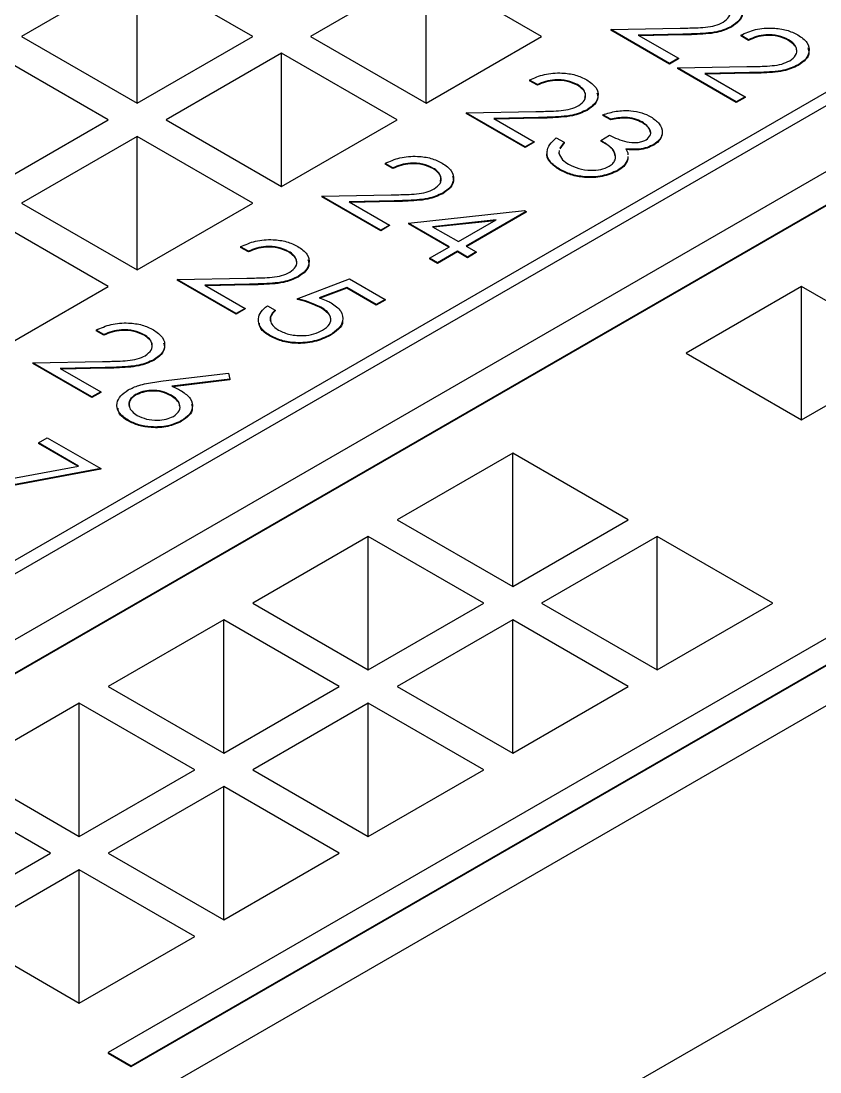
# Model space of a CAD drawing. Header units: millimetres. Extents: x 36 to 151, y 48 to 186.
# Drawn here: x 77.337 to 79.292, y 153.179 to 155.753 of the extents above; entities that cross this region are included whole.
import ezdxf

# ---------------------------------------------------------------- set-up
doc = ezdxf.new("R2010")
doc.units = ezdxf.units.MM

msp = doc.modelspace()

# ---------------------------------------------------------------- linework, layer by layer
at = {"color": 7, "linetype": 'Continuous', "lineweight": 25}
for p, q in [((87.4636, 160.2871), (75.8246, 153.568)), ((75.8529, 153.5517), (87.4919, 160.2707)), ((86.8838, 159.758), (76.56, 153.7982)), ((76.6307, 153.7574), (86.9545, 159.7172)), ((76.6307, 153.7558), (86.9545, 159.7156)), ((77.1257, 152.8169), (88.7647, 159.536)), ((87.8737, 159.1865), (77.5499, 153.2268)), ((77.6065, 153.1941), (87.9303, 159.1539)), ((77.6065, 153.1925), (87.9303, 159.1523)), ((77.6207, 155.8785), (77.3378, 155.7152)), ((77.9035, 155.7152), (77.6207, 155.8785)), ((77.6207, 155.5519), (77.6207, 155.8785)), ((78.3278, 155.8785), (78.0449, 155.7152)), ((78.6106, 155.7152), (78.3278, 155.8785)), ((78.3278, 155.5519), (78.3278, 155.8785)), ((78.7798, 155.7322), (78.9498, 155.7354)), ((78.9239, 155.649), (78.7798, 155.7322)), ((78.7798, 155.7322), (78.7798, 155.7306)), ((78.9239, 155.6473), (78.7798, 155.7306)), ((78.9567, 155.7206), (78.847, 155.7185)), ((78.9567, 155.7206), (78.9567, 155.719)), ((79.0757, 155.7397), (79.0757, 155.7381)), ((77.3378, 155.7152), (77.6207, 155.5519)), ((77.6207, 155.5519), (77.9035, 155.7152)), ((78.0449, 155.7152), (78.3278, 155.5519)), ((78.3278, 155.5519), (78.6106, 155.7152)), ((78.847, 155.7185), (78.9457, 155.6615)), ((78.9567, 155.719), (78.8497, 155.7169)), ((79.117, 155.7071), (79.098, 155.7181)), ((79.098, 155.7181), (79.098, 155.7164)), ((79.117, 155.7054), (79.098, 155.7164)), ((79.117, 155.7071), (79.117, 155.7054)), ((79.2151, 155.7069), (79.2151, 155.7053)), ((77.5499, 155.5111), (77.2671, 155.6744)), ((77.9742, 155.6744), (77.6914, 155.5111)), ((78.2571, 155.5111), (77.9742, 155.6744)), ((77.9742, 155.3478), (77.9742, 155.6744)), ((78.9457, 155.6615), (78.9239, 155.649)), ((78.9457, 155.6599), (78.9239, 155.6473)), ((78.9239, 155.649), (78.9239, 155.6473)), ((78.9457, 155.6615), (78.9457, 155.6599)), ((79.2389, 155.6455), (79.2389, 155.6439)), ((78.9429, 155.638), (79.113, 155.6412)), ((79.0871, 155.5548), (78.9429, 155.638)), ((78.9429, 155.638), (78.9429, 155.6364)), ((79.0871, 155.5531), (78.9429, 155.6364)), ((79.1199, 155.6264), (79.0101, 155.6243)), ((79.0101, 155.6243), (79.1088, 155.5673)), ((79.1199, 155.6248), (79.0129, 155.6227)), ((79.1199, 155.6264), (79.1199, 155.6248)), ((78.6003, 155.5972), (78.5812, 155.6082)), ((78.5812, 155.6082), (78.5812, 155.6065)), ((78.6003, 155.5955), (78.5812, 155.6065)), ((78.6003, 155.5972), (78.6003, 155.5955)), ((78.6984, 155.597), (78.6984, 155.5954)), ((79.1088, 155.5673), (79.0871, 155.5548)), ((79.1088, 155.5657), (79.0871, 155.5531)), ((79.1088, 155.5673), (79.1088, 155.5657)), ((79.0871, 155.5548), (79.0871, 155.5531)), ((78.4262, 155.5281), (78.5963, 155.5313)), ((78.4262, 155.5281), (78.4262, 155.5265)), ((78.5704, 155.4449), (78.4262, 155.5281)), ((78.5704, 155.4432), (78.4262, 155.5265)), ((78.6031, 155.5165), (78.4934, 155.5144)), ((78.4934, 155.5144), (78.5921, 155.4574)), ((78.6031, 155.5149), (78.4961, 155.5128)), ((78.6031, 155.5165), (78.6031, 155.5149)), ((78.7221, 155.5356), (78.7221, 155.534)), ((78.7798, 155.5124), (78.7607, 155.5234)), ((78.7607, 155.5234), (78.7607, 155.5217)), ((78.7798, 155.5108), (78.7607, 155.5217)), ((77.2671, 155.3478), (77.5499, 155.5111)), ((77.6914, 155.5111), (77.9742, 155.3478)), ((77.9742, 155.3478), (78.2571, 155.5111)), ((78.7798, 155.5124), (78.7798, 155.5108)), ((78.8568, 155.5056), (78.8568, 155.504)), ((77.6207, 155.4702), (77.3378, 155.307)), ((77.9035, 155.307), (77.6207, 155.4702)), ((77.6207, 155.1437), (77.6207, 155.4702)), ((78.6465, 155.4669), (78.6655, 155.4559)), ((78.7553, 155.4606), (78.777, 155.4731)), ((78.5921, 155.4574), (78.5704, 155.4449)), ((78.5921, 155.4558), (78.5704, 155.4432)), ((78.5704, 155.4449), (78.5704, 155.4432)), ((78.5921, 155.4574), (78.5921, 155.4558)), ((78.6655, 155.4559), (78.655, 155.4415)), ((78.6655, 155.4542), (78.655, 155.4399)), ((78.6655, 155.4559), (78.6655, 155.4542)), ((78.7553, 155.4606), (78.7553, 155.4589)), ((78.8851, 155.4507), (78.8851, 155.4491)), ((78.654, 155.4358), (78.6528, 155.4294)), ((78.6533, 155.4301), (78.6528, 155.4277)), ((78.8218, 155.4212), (78.8216, 155.4161)), ((78.8218, 155.4196), (78.8216, 155.4145)), ((78.8216, 155.4161), (78.8216, 155.4145)), ((78.2467, 155.3931), (78.2277, 155.4041)), ((78.2277, 155.4041), (78.2277, 155.4024)), ((78.2467, 155.3914), (78.2277, 155.4024)), ((78.2467, 155.3931), (78.2467, 155.3914)), ((78.3448, 155.3929), (78.3448, 155.3913)), ((78.6547, 155.3899), (78.6547, 155.3883)), ((78.7966, 155.3871), (78.7966, 155.3854)), ((78.0727, 155.324), (78.2427, 155.3272)), ((78.0727, 155.324), (78.0727, 155.3224)), ((78.2168, 155.2408), (78.0727, 155.324)), ((78.2168, 155.2391), (78.0727, 155.3224)), ((78.2496, 155.3124), (78.1398, 155.3103)), ((78.1398, 155.3103), (78.2386, 155.2533)), ((78.2496, 155.3108), (78.1426, 155.3087)), ((78.2496, 155.3124), (78.2496, 155.3108)), ((78.3686, 155.3315), (78.3686, 155.3299)), ((77.3378, 155.307), (77.6207, 155.1437)), ((77.6207, 155.1437), (77.9035, 155.307)), ((78.2848, 155.258), (78.5692, 155.2885)), ((78.5731, 155.2863), (78.4262, 155.2015)), ((78.5731, 155.2847), (78.4276, 155.2007)), ((78.5692, 155.2885), (78.5731, 155.2863)), ((78.5731, 155.2863), (78.5731, 155.2847)), ((77.5499, 155.1029), (77.2671, 155.2661)), ((78.3854, 155.2), (78.2848, 155.258)), ((78.2848, 155.258), (78.2848, 155.2564)), ((78.384, 155.1991), (78.2848, 155.2564)), ((78.4993, 155.2657), (78.3439, 155.249)), ((78.4958, 155.2637), (78.3463, 155.2476)), ((78.4072, 155.2125), (78.4993, 155.2657)), ((78.2386, 155.2533), (78.2168, 155.2408)), ((78.2386, 155.2517), (78.2168, 155.2391)), ((78.2168, 155.2408), (78.2168, 155.2391)), ((78.2386, 155.2533), (78.2386, 155.2517)), ((78.3439, 155.249), (78.4072, 155.2125)), ((77.8932, 155.189), (77.8741, 155.2)), ((77.8741, 155.2), (77.8741, 155.1983)), ((77.8932, 155.1873), (77.8741, 155.1983)), ((77.8932, 155.189), (77.8932, 155.1873)), ((77.9913, 155.1888), (77.9913, 155.1872)), ((78.3365, 155.1717), (78.3854, 155.2)), ((78.4045, 155.189), (78.3555, 155.1607)), ((78.4045, 155.1873), (78.3555, 155.1591)), ((78.4289, 155.1748), (78.4045, 155.189)), ((78.4045, 155.189), (78.4045, 155.1873)), ((78.4289, 155.1732), (78.4045, 155.1873)), ((78.4262, 155.2015), (78.4507, 155.1874)), ((78.4507, 155.1874), (78.4289, 155.1748)), ((78.4507, 155.1858), (78.4289, 155.1732)), ((78.4507, 155.1874), (78.4507, 155.1858)), ((78.3555, 155.1607), (78.3365, 155.1717)), ((78.3365, 155.1717), (78.3365, 155.1701)), ((78.3555, 155.1591), (78.3365, 155.1701)), ((78.3555, 155.1607), (78.3555, 155.1591)), ((78.4289, 155.1748), (78.4289, 155.1732)), ((78.015, 155.1274), (78.015, 155.1258)), ((77.2671, 154.9396), (77.5499, 155.1029)), ((77.7191, 155.1199), (77.8892, 155.1231)), ((77.8632, 155.0367), (77.7191, 155.1199)), ((77.7191, 155.1199), (77.7191, 155.1183)), ((77.8632, 155.035), (77.7191, 155.1183)), ((77.896, 155.1083), (77.7863, 155.1062)), ((77.7863, 155.1062), (77.885, 155.0492)), ((77.896, 155.1066), (77.789, 155.1046)), ((77.896, 155.1083), (77.896, 155.1066)), ((78.0128, 155.0728), (78.1407, 155.1215)), ((78.1407, 155.1215), (78.2277, 155.0712)), ((79.247, 155.1029), (78.9642, 154.9396)), ((79.5298, 154.9396), (79.247, 155.1029)), ((79.247, 154.7763), (79.247, 155.1029)), ((78.1338, 155.1003), (78.0665, 155.0747)), ((78.1338, 155.0987), (78.0687, 155.0739)), ((78.2059, 155.0587), (78.1338, 155.1003)), ((78.1338, 155.1003), (78.1338, 155.0987)), ((78.2059, 155.057), (78.1338, 155.0987)), ((77.9394, 155.0555), (77.9584, 155.0445)), ((78.0128, 155.0728), (78.0128, 155.0712)), ((78.0705, 155.0521), (78.0705, 155.0504)), ((78.2277, 155.0712), (78.2059, 155.0587)), ((78.2277, 155.0696), (78.2059, 155.057)), ((78.2059, 155.0587), (78.2059, 155.057)), ((78.2277, 155.0712), (78.2277, 155.0696)), ((77.885, 155.0492), (77.8632, 155.0367)), ((77.885, 155.0476), (77.8632, 155.035)), ((77.8632, 155.0367), (77.8632, 155.035)), ((77.885, 155.0492), (77.885, 155.0476)), ((77.9584, 155.0445), (77.9584, 155.0429)), ((77.5396, 154.9849), (77.5206, 154.9959)), ((77.5206, 154.9959), (77.5206, 154.9942)), ((77.5396, 154.9832), (77.5206, 154.9942)), ((77.5396, 154.9849), (77.5396, 154.9832)), ((77.6377, 154.9847), (77.6377, 154.9831)), ((77.9443, 154.9836), (77.9443, 154.982)), ((78.093, 154.9841), (78.093, 154.9824)), ((77.6615, 154.9233), (77.6615, 154.9217)), ((78.9642, 154.9396), (79.247, 154.7763)), ((79.247, 154.7763), (79.5298, 154.9396)), ((77.3656, 154.9158), (77.5356, 154.919)), ((77.5097, 154.8326), (77.3656, 154.9158)), ((77.3656, 154.9158), (77.3656, 154.9142)), ((77.5097, 154.8309), (77.3656, 154.9142)), ((77.5425, 154.9042), (77.4327, 154.9021)), ((77.4327, 154.9021), (77.5315, 154.8451)), ((77.5425, 154.9025), (77.4355, 154.9005)), ((77.5425, 154.9042), (77.5425, 154.9025)), ((77.6841, 154.8713), (77.8442, 154.8907)), ((77.8474, 154.8756), (77.7056, 154.8584)), ((77.8474, 154.8739), (77.7085, 154.8571)), ((77.8442, 154.8907), (77.8474, 154.8756)), ((77.8474, 154.8756), (77.8474, 154.8739)), ((77.5315, 154.8451), (77.5097, 154.8326)), ((77.5315, 154.8451), (77.5315, 154.8435)), ((77.5315, 154.8435), (77.5097, 154.8309)), ((77.5097, 154.8326), (77.5097, 154.8309)), ((77.617, 154.838), (77.617, 154.8364)), ((77.7039, 154.8367), (77.7039, 154.835)), ((77.5984, 154.7751), (77.5984, 154.7734)), ((77.7297, 154.7743), (77.7297, 154.7727)), ((77.3792, 154.7195), (77.4009, 154.7321)), ((77.4775, 154.6628), (77.3792, 154.7195)), ((77.3792, 154.7195), (77.3792, 154.7179)), ((77.4753, 154.6624), (77.3792, 154.7179)), ((77.4009, 154.7321), (77.5315, 154.6567)), ((78.5399, 154.6947), (78.2571, 154.5314)), ((78.8227, 154.5314), (78.5399, 154.6947)), ((78.5399, 154.3681), (78.5399, 154.6947)), ((77.195, 154.6102), (77.4775, 154.6628)), ((77.5315, 154.6567), (77.2024, 154.5955)), ((77.5315, 154.6551), (77.2024, 154.5939)), ((77.5315, 154.6567), (77.5315, 154.6551)), ((78.2571, 154.5314), (78.5399, 154.3681)), ((78.5399, 154.3681), (78.8227, 154.5314)), ((78.1863, 154.4906), (77.9035, 154.3273)), ((78.4692, 154.3273), (78.1863, 154.4906)), ((78.1863, 154.164), (78.1863, 154.4906)), ((78.8934, 154.4906), (78.6106, 154.3273)), ((79.1763, 154.3273), (78.8934, 154.4906)), ((78.8934, 154.164), (78.8934, 154.4906)), ((77.9035, 154.3273), (78.1863, 154.164)), ((78.1863, 154.164), (78.4692, 154.3273)), ((78.6106, 154.3273), (78.8934, 154.164)), ((78.8934, 154.164), (79.1763, 154.3273)), ((77.8328, 154.2865), (77.5499, 154.1232)), ((78.1156, 154.1232), (77.8328, 154.2865)), ((77.8328, 153.9599), (77.8328, 154.2865)), ((78.5399, 154.2865), (78.2571, 154.1232)), ((78.8227, 154.1232), (78.5399, 154.2865)), ((78.5399, 153.9599), (78.5399, 154.2865)), ((77.5499, 154.1232), (77.8328, 153.9599)), ((77.8328, 153.9599), (78.1156, 154.1232)), ((78.2571, 154.1232), (78.5399, 153.9599)), ((78.5399, 153.9599), (78.8227, 154.1232)), ((77.4792, 154.0824), (77.1964, 153.9191)), ((77.7621, 153.9191), (77.4792, 154.0824)), ((77.4792, 153.7558), (77.4792, 154.0824)), ((78.1863, 154.0824), (77.9035, 153.9191)), ((78.4692, 153.9191), (78.1863, 154.0824)), ((78.1863, 153.7558), (78.1863, 154.0824)), ((77.1964, 153.9191), (77.4792, 153.7558)), ((77.4792, 153.7558), (77.7621, 153.9191)), ((77.9035, 153.9191), (78.1863, 153.7558)), ((78.1863, 153.7558), (78.4692, 153.9191)), ((77.4085, 153.715), (77.1257, 153.8783)), ((77.8328, 153.8783), (77.5499, 153.715)), ((78.1156, 153.715), (77.8328, 153.8783)), ((77.8328, 153.5517), (77.8328, 153.8783)), ((77.1257, 153.5517), (77.4085, 153.715)), ((77.5499, 153.715), (77.8328, 153.5517)), ((77.8328, 153.5517), (78.1156, 153.715)), ((77.4792, 153.6742), (77.1964, 153.5109)), ((77.7621, 153.5109), (77.4792, 153.6742)), ((77.4792, 153.3476), (77.4792, 153.6742)), ((77.1964, 153.5109), (77.4792, 153.3476)), ((77.4792, 153.3476), (77.7621, 153.5109)), ((78.8227, 153.1434), (79.3177, 153.4291)), ((77.5499, 153.2268), (77.5499, 153.2251)), ((77.5499, 153.2268), (77.6065, 153.1941)), ((77.5499, 153.2251), (77.6065, 153.1925)), ((77.6065, 153.1941), (77.6065, 153.1925))]:
    msp.add_line(p, q, dxfattribs=at)
for points, knots in [([(79.055, 155.7498), (79.0606, 155.7541), (79.0719, 155.7627), (79.0729, 155.7782), (79.0662, 155.7915), (79.0567, 155.7979), (79.0519, 155.8011)], [0, 0, 0, 0, 0.279151, 0.55896, 0.779341, 1, 1, 1, 1]), ([(79.0747, 155.8131), (79.0833, 155.8072), (79.1004, 155.7952), (79.1041, 155.7732), (79.0959, 155.7537), (79.0824, 155.7444), (79.0757, 155.7397)], [0, 0, 0, 0, 0.27989, 0.559224, 0.779582, 1, 1, 1, 1]), ([(79.0993, 155.7813), (79.1006, 155.7776), (79.1039, 155.7679), (79.0955, 155.752), (79.0823, 155.7428), (79.0757, 155.7381)], [0, 0, 0, 0, 0.239826, 0.619862, 1, 1, 1, 1]), ([(78.9498, 155.7354), (78.9624, 155.7356), (78.9831, 155.7359), (79.0117, 155.7374), (79.0359, 155.7408), (79.0486, 155.7468), (79.055, 155.7498)], [0, 0, 0, 0, 0.340561, 0.560884, 0.780595, 1, 1, 1, 1]), ([(79.0757, 155.7397), (79.0642, 155.7346), (79.0452, 155.7261), (79.0123, 155.7228), (78.9846, 155.7212), (78.966, 155.7208), (78.9567, 155.7206)], [0, 0, 0, 0, 0.33837, 0.558748, 0.779361, 1, 1, 1, 1]), ([(79.0757, 155.7381), (79.0642, 155.733), (79.0452, 155.7245), (79.0123, 155.7211), (78.9846, 155.7195), (78.966, 155.7191), (78.9567, 155.719)], [0, 0, 0, 0, 0.33837, 0.558748, 0.779361, 1, 1, 1, 1]), ([(79.098, 155.7181), (79.1095, 155.7233), (79.1326, 155.7338), (79.1742, 155.7369), (79.2114, 155.7318), (79.229, 155.7232), (79.2379, 155.7189)], [0, 0, 0, 0, 0.280033, 0.559551, 0.779669, 1, 1, 1, 1]), ([(79.2151, 155.7069), (79.2071, 155.7107), (79.1912, 155.7182), (79.1616, 155.72), (79.1362, 155.7155), (79.1234, 155.7099), (79.117, 155.7071)], [0, 0, 0, 0, 0.279729, 0.558969, 0.779193, 1, 1, 1, 1]), ([(79.2151, 155.7053), (79.2071, 155.7091), (79.1912, 155.7166), (79.1616, 155.7184), (79.1362, 155.7139), (79.1234, 155.7082), (79.117, 155.7054)], [0, 0, 0, 0, 0.279729, 0.558969, 0.779193, 1, 1, 1, 1]), ([(79.2181, 155.6556), (79.2238, 155.6599), (79.2351, 155.6685), (79.2361, 155.684), (79.2294, 155.6973), (79.2199, 155.7037), (79.2151, 155.7069)], [0, 0, 0, 0, 0.279151, 0.55896, 0.779341, 1, 1, 1, 1]), ([(79.2344, 155.6822), (79.2344, 155.6826), (79.2351, 155.6871), (79.2288, 155.6957), (79.2197, 155.7021), (79.2151, 155.7053)], [0, 0, 0, 0, 0.040488, 0.519942, 1, 1, 1, 1]), ([(79.2379, 155.7189), (79.2464, 155.713), (79.2636, 155.701), (79.2673, 155.6789), (79.2591, 155.6595), (79.2456, 155.6502), (79.2389, 155.6455)], [0, 0, 0, 0, 0.27989, 0.559224, 0.779582, 1, 1, 1, 1]), ([(79.2625, 155.6871), (79.2638, 155.6834), (79.2671, 155.6737), (79.2586, 155.6578), (79.2455, 155.6486), (79.2389, 155.6439)], [0, 0, 0, 0, 0.239826, 0.619862, 1, 1, 1, 1]), ([(79.113, 155.6412), (79.1256, 155.6414), (79.1463, 155.6417), (79.1749, 155.6432), (79.1991, 155.6466), (79.2118, 155.6526), (79.2181, 155.6556)], [0, 0, 0, 0, 0.340561, 0.560884, 0.780595, 1, 1, 1, 1]), ([(79.2389, 155.6455), (79.2274, 155.6404), (79.2084, 155.6319), (79.1754, 155.6286), (79.1478, 155.627), (79.1292, 155.6266), (79.1199, 155.6264)], [0, 0, 0, 0, 0.3383704, 0.5587482, 0.7793608, 1, 1, 1, 1]), ([(79.2389, 155.6439), (79.2274, 155.6388), (79.2084, 155.6303), (79.1754, 155.6269), (79.1478, 155.6253), (79.1292, 155.6249), (79.1199, 155.6248)], [0, 0, 0, 0, 0.3383704, 0.5587482, 0.7793608, 1, 1, 1, 1]), ([(78.5812, 155.6082), (78.5928, 155.6134), (78.6159, 155.6239), (78.6575, 155.627), (78.6947, 155.6219), (78.7123, 155.6133), (78.7211, 155.609)], [0, 0, 0, 0, 0.280033, 0.559551, 0.779669, 1, 1, 1, 1]), ([(78.6984, 155.597), (78.6904, 155.6008), (78.6745, 155.6083), (78.6448, 155.6101), (78.6195, 155.6056), (78.6067, 155.6), (78.6003, 155.5972)], [0, 0, 0, 0, 0.279729, 0.558969, 0.779193, 1, 1, 1, 1]), ([(78.6984, 155.5954), (78.6904, 155.5992), (78.6745, 155.6067), (78.6448, 155.6085), (78.6195, 155.604), (78.6067, 155.5983), (78.6003, 155.5955)], [0, 0, 0, 0, 0.279729, 0.558969, 0.779193, 1, 1, 1, 1]), ([(78.7014, 155.5457), (78.7071, 155.55), (78.7184, 155.5586), (78.7194, 155.5741), (78.7127, 155.5874), (78.7032, 155.5938), (78.6984, 155.597)], [0, 0, 0, 0, 0.279151, 0.55896, 0.779341, 1, 1, 1, 1]), ([(78.7166, 155.5642), (78.7174, 155.5672), (78.7192, 155.5745), (78.7124, 155.5858), (78.7031, 155.5922), (78.6984, 155.5954)], [0, 0, 0, 0, 0.270143, 0.634841, 1, 1, 1, 1]), ([(78.7211, 155.609), (78.7297, 155.6031), (78.7468, 155.5911), (78.7506, 155.569), (78.7423, 155.5496), (78.7289, 155.5403), (78.7221, 155.5356)], [0, 0, 0, 0, 0.27989, 0.559224, 0.779582, 1, 1, 1, 1]), ([(78.7458, 155.5772), (78.747, 155.5735), (78.7503, 155.5638), (78.7419, 155.5479), (78.7287, 155.5386), (78.7221, 155.534)], [0, 0, 0, 0, 0.239826, 0.619862, 1, 1, 1, 1]), ([(78.5963, 155.5313), (78.6089, 155.5315), (78.6296, 155.5318), (78.6582, 155.5333), (78.6824, 155.5367), (78.6951, 155.5427), (78.7014, 155.5457)], [0, 0, 0, 0, 0.340561, 0.560884, 0.780595, 1, 1, 1, 1]), ([(78.7221, 155.5356), (78.7107, 155.5305), (78.6917, 155.522), (78.6587, 155.5187), (78.631, 155.5171), (78.6124, 155.5167), (78.6031, 155.5165)], [0, 0, 0, 0, 0.33837, 0.558748, 0.779361, 1, 1, 1, 1]), ([(78.7221, 155.534), (78.7107, 155.5289), (78.6917, 155.5204), (78.6587, 155.517), (78.631, 155.5154), (78.6124, 155.515), (78.6031, 155.5149)], [0, 0, 0, 0, 0.33837, 0.558748, 0.779361, 1, 1, 1, 1]), ([(78.7607, 155.5234), (78.7713, 155.5267), (78.7925, 155.5333), (78.8267, 155.5343), (78.8567, 155.529), (78.8711, 155.5219), (78.8783, 155.5183)], [0, 0, 0, 0, 0.280288, 0.55968, 0.779747, 1, 1, 1, 1]), ([(78.8568, 155.5056), (78.8508, 155.5086), (78.8389, 155.5144), (78.8108, 155.5184), (78.7915, 155.5147), (78.7798, 155.5124)], [0, 0, 0, 0, 0.280622, 0.560395, 1, 1, 1, 1]), ([(78.8568, 155.504), (78.8508, 155.5069), (78.8389, 155.5128), (78.8108, 155.5168), (78.7915, 155.513), (78.7798, 155.5108)], [0, 0, 0, 0, 0.280622, 0.560395, 1, 1, 1, 1]), ([(78.8783, 155.5183), (78.8859, 155.5128), (78.9013, 155.5019), (78.9082, 155.4821), (78.9027, 155.4639), (78.891, 155.4551), (78.8851, 155.4507)], [0, 0, 0, 0, 0.280085, 0.5598683, 0.7800992, 1, 1, 1, 1]), ([(78.8662, 155.4618), (78.8706, 155.4656), (78.8796, 155.4733), (78.8771, 155.4906), (78.8645, 155.4999), (78.8568, 155.5056)], [0, 0, 0, 0, 0.278884, 0.56004, 1, 1, 1, 1]), ([(78.8763, 155.4808), (78.8763, 155.4824), (78.8762, 155.4913), (78.8655, 155.4983), (78.8568, 155.504)], [0, 0, 0, 0, 0.189182, 1, 1, 1, 1]), ([(78.6547, 155.3899), (78.6458, 155.396), (78.6281, 155.4082), (78.6214, 155.4309), (78.6295, 155.4509), (78.6408, 155.4616), (78.6465, 155.4669)], [0, 0, 0, 0, 0.2798859, 0.5589785, 0.7792629, 1, 1, 1, 1]), ([(78.777, 155.4731), (78.7901, 155.4669), (78.8098, 155.4575), (78.8398, 155.4544), (78.8564, 155.4571), (78.8629, 155.4602), (78.8662, 155.4618)], [0, 0, 0, 0, 0.499406, 0.748973, 0.87454, 1, 1, 1, 1]), ([(78.9045, 155.4742), (78.9037, 155.4703), (78.9017, 155.4609), (78.8913, 155.4535), (78.8851, 155.4491)], [0, 0, 0, 0, 0.412463, 1, 1, 1, 1]), ([(78.7757, 155.397), (78.7791, 155.3993), (78.7859, 155.4039), (78.7926, 155.4155), (78.7912, 155.4374), (78.7697, 155.4513), (78.7553, 155.4606)], [0, 0, 0, 0, 0.125576, 0.251167, 0.500604, 1, 1, 1, 1]), ([(78.7896, 155.4238), (78.7897, 155.4255), (78.7897, 155.4393), (78.7713, 155.4498), (78.7553, 155.4589)], [0, 0, 0, 0, 0.127008, 1, 1, 1, 1]), ([(78.8851, 155.4507), (78.8799, 155.4481), (78.8694, 155.4429), (78.8455, 155.4379), (78.8276, 155.4391), (78.8167, 155.4398)], [0, 0, 0, 0, 0.280508, 0.560792, 1, 1, 1, 1]), ([(78.8851, 155.4491), (78.8799, 155.4465), (78.8694, 155.4412), (78.8455, 155.4362), (78.8276, 155.4375), (78.8167, 155.4382)], [0, 0, 0, 0, 0.280508, 0.560792, 1, 1, 1, 1]), ([(78.8167, 155.4398), (78.8194, 155.4355), (78.8224, 155.4306), (78.822, 155.4254), (78.822, 155.4248)], [0, 0, 0, 0, 0.872704, 1, 1, 1, 1]), ([(78.2277, 155.4041), (78.2392, 155.4093), (78.2623, 155.4198), (78.304, 155.4229), (78.3412, 155.4178), (78.3588, 155.4092), (78.3676, 155.4049)], [0, 0, 0, 0, 0.280033, 0.559551, 0.779669, 1, 1, 1, 1]), ([(78.6547, 155.3883), (78.6461, 155.3944), (78.6288, 155.4065), (78.6211, 155.4244), (78.6249, 155.4332), (78.6254, 155.4344)], [0, 0, 0, 0, 0.46421, 0.927105, 1, 1, 1, 1]), ([(78.6528, 155.4294), (78.6551, 155.4236), (78.6592, 155.4134), (78.6714, 155.4057), (78.6768, 155.4023)], [0, 0, 0, 0, 0.558748, 1, 1, 1, 1]), ([(78.8216, 155.4161), (78.8191, 155.41), (78.8148, 155.3991), (78.8021, 155.3908), (78.7966, 155.3871)], [0, 0, 0, 0, 0.55946, 1, 1, 1, 1]), ([(78.8216, 155.4145), (78.8191, 155.4084), (78.8148, 155.3975), (78.8021, 155.3891), (78.7966, 155.3854)], [0, 0, 0, 0, 0.55946, 1, 1, 1, 1]), ([(78.3448, 155.3929), (78.3369, 155.3967), (78.3209, 155.4042), (78.2913, 155.406), (78.2659, 155.4015), (78.2531, 155.3959), (78.2467, 155.3931)], [0, 0, 0, 0, 0.279729, 0.558969, 0.779193, 1, 1, 1, 1]), ([(78.3448, 155.3913), (78.3369, 155.3951), (78.3209, 155.4026), (78.2913, 155.4044), (78.2659, 155.3999), (78.2531, 155.3942), (78.2467, 155.3914)], [0, 0, 0, 0, 0.279729, 0.558969, 0.779193, 1, 1, 1, 1]), ([(78.3479, 155.3416), (78.3535, 155.3459), (78.3648, 155.3545), (78.3658, 155.37), (78.3591, 155.3833), (78.3496, 155.3897), (78.3448, 155.3929)], [0, 0, 0, 0, 0.279151, 0.55896, 0.779341, 1, 1, 1, 1]), ([(78.363, 155.3601), (78.3638, 155.3631), (78.3656, 155.3704), (78.3589, 155.3817), (78.3495, 155.3881), (78.3448, 155.3913)], [0, 0, 0, 0, 0.270143, 0.634841, 1, 1, 1, 1]), ([(78.3676, 155.4049), (78.3761, 155.399), (78.3933, 155.387), (78.397, 155.3649), (78.3888, 155.3455), (78.3753, 155.3362), (78.3686, 155.3315)], [0, 0, 0, 0, 0.27989, 0.559224, 0.779582, 1, 1, 1, 1]), ([(78.7966, 155.3871), (78.7846, 155.3819), (78.7608, 155.3716), (78.718, 155.3699), (78.6813, 155.3768), (78.6636, 155.3855), (78.6547, 155.3899)], [0, 0, 0, 0, 0.279342, 0.558834, 0.779273, 1, 1, 1, 1]), ([(78.7966, 155.3854), (78.7846, 155.3803), (78.7608, 155.37), (78.718, 155.3683), (78.6813, 155.3751), (78.6636, 155.3839), (78.6547, 155.3883)], [0, 0, 0, 0, 0.279342, 0.558834, 0.779273, 1, 1, 1, 1]), ([(78.6768, 155.4023), (78.6847, 155.3983), (78.7003, 155.3904), (78.7291, 155.3864), (78.7563, 155.3883), (78.7692, 155.3941), (78.7757, 155.397)], [0, 0, 0, 0, 0.280589, 0.5601406, 0.7803078, 1, 1, 1, 1]), ([(78.3922, 155.3731), (78.3935, 155.3693), (78.3968, 155.3597), (78.3884, 155.3438), (78.3752, 155.3345), (78.3686, 155.3299)], [0, 0, 0, 0, 0.239826, 0.619862, 1, 1, 1, 1]), ([(78.2427, 155.3272), (78.2553, 155.3274), (78.276, 155.3277), (78.3046, 155.3292), (78.3288, 155.3326), (78.3415, 155.3386), (78.3479, 155.3416)], [0, 0, 0, 0, 0.340561, 0.560884, 0.780595, 1, 1, 1, 1]), ([(78.3686, 155.3315), (78.3571, 155.3264), (78.3381, 155.3179), (78.3052, 155.3146), (78.2775, 155.313), (78.2589, 155.3126), (78.2496, 155.3124)], [0, 0, 0, 0, 0.33837, 0.558748, 0.779361, 1, 1, 1, 1]), ([(78.3686, 155.3299), (78.3571, 155.3248), (78.3381, 155.3163), (78.3052, 155.3129), (78.2775, 155.3113), (78.2589, 155.3109), (78.2496, 155.3108)], [0, 0, 0, 0, 0.33837, 0.558748, 0.779361, 1, 1, 1, 1]), ([(77.8741, 155.2), (77.8857, 155.2052), (77.9087, 155.2157), (77.9504, 155.2188), (77.9876, 155.2137), (78.0052, 155.2051), (78.014, 155.2008)], [0, 0, 0, 0, 0.280033, 0.559551, 0.779669, 1, 1, 1, 1]), ([(77.9913, 155.1888), (77.9833, 155.1926), (77.9673, 155.2001), (77.9377, 155.2019), (77.9124, 155.1974), (77.8996, 155.1918), (77.8932, 155.189)], [0, 0, 0, 0, 0.279729, 0.558969, 0.779193, 1, 1, 1, 1]), ([(77.9913, 155.1872), (77.9833, 155.191), (77.9673, 155.1985), (77.9377, 155.2003), (77.9124, 155.1958), (77.8996, 155.1901), (77.8932, 155.1873)], [0, 0, 0, 0, 0.279729, 0.558969, 0.779193, 1, 1, 1, 1]), ([(77.9943, 155.1374), (78, 155.1418), (78.0113, 155.1504), (78.0123, 155.1659), (78.0056, 155.1792), (77.9961, 155.1856), (77.9913, 155.1888)], [0, 0, 0, 0, 0.279151, 0.55896, 0.779341, 1, 1, 1, 1]), ([(78.0105, 155.1641), (78.0106, 155.1645), (78.0113, 155.169), (78.005, 155.1776), (77.9959, 155.184), (77.9913, 155.1872)], [0, 0, 0, 0, 0.040488, 0.519942, 1, 1, 1, 1]), ([(78.014, 155.2008), (78.0226, 155.1949), (78.0397, 155.1829), (78.0435, 155.1608), (78.0352, 155.1414), (78.0218, 155.1321), (78.015, 155.1274)], [0, 0, 0, 0, 0.27989, 0.559224, 0.779582, 1, 1, 1, 1]), ([(78.0387, 155.169), (78.0399, 155.1652), (78.0432, 155.1556), (78.0348, 155.1397), (78.0216, 155.1304), (78.015, 155.1258)], [0, 0, 0, 0, 0.2398264, 0.6198623, 1, 1, 1, 1]), ([(77.8892, 155.1231), (77.9017, 155.1233), (77.9225, 155.1236), (77.951, 155.1251), (77.9753, 155.1285), (77.988, 155.1345), (77.9943, 155.1374)], [0, 0, 0, 0, 0.340561, 0.560884, 0.780595, 1, 1, 1, 1]), ([(78.015, 155.1274), (78.0035, 155.1223), (77.9846, 155.1138), (77.9516, 155.1105), (77.9239, 155.1089), (77.9053, 155.1085), (77.896, 155.1083)], [0, 0, 0, 0, 0.3383704, 0.5587482, 0.7793608, 1, 1, 1, 1]), ([(78.015, 155.1258), (78.0035, 155.1207), (77.9846, 155.1122), (77.9516, 155.1088), (77.9239, 155.1072), (77.9053, 155.1068), (77.896, 155.1066)], [0, 0, 0, 0, 0.3383704, 0.5587482, 0.7793608, 1, 1, 1, 1]), ([(77.9443, 154.9836), (77.9361, 154.9894), (77.9198, 155.001), (77.9155, 155.0222), (77.9225, 155.041), (77.9338, 155.0507), (77.9394, 155.0555)], [0, 0, 0, 0, 0.279632, 0.559041, 0.779372, 1, 1, 1, 1]), ([(78.0705, 155.0521), (78.0605, 155.0567), (78.0428, 155.0651), (78.022, 155.0704), (78.0128, 155.0728)], [0, 0, 0, 0, 0.5594236, 1, 1, 1, 1]), ([(78.0705, 155.0504), (78.0605, 155.0551), (78.0428, 155.0634), (78.022, 155.0688), (78.0128, 155.0712)], [0, 0, 0, 0, 0.5594236, 1, 1, 1, 1]), ([(78.0665, 155.0747), (78.0724, 155.0728), (78.0828, 155.0694), (78.0917, 155.0647), (78.0957, 155.0627)], [0, 0, 0, 0, 0.560064, 1, 1, 1, 1]), ([(78.0748, 154.9955), (78.0813, 155.0002), (78.0944, 155.0096), (78.0961, 155.027), (78.0867, 155.0416), (78.0759, 155.0486), (78.0705, 155.0521)], [0, 0, 0, 0, 0.279577, 0.558669, 0.779074, 1, 1, 1, 1]), ([(78.0937, 155.025), (78.0937, 155.0255), (78.0946, 155.0306), (78.0859, 155.0399), (78.0756, 155.0469), (78.0705, 155.0504)], [0, 0, 0, 0, 0.045655, 0.522265, 1, 1, 1, 1]), ([(78.0957, 155.0627), (78.1047, 155.0562), (78.1228, 155.0432), (78.1261, 155.0193), (78.1152, 154.9988), (78.1004, 154.989), (78.093, 154.9841)], [0, 0, 0, 0, 0.279686, 0.559005, 0.779285, 1, 1, 1, 1]), ([(77.9584, 155.0445), (77.9541, 155.0401), (77.9454, 155.0313), (77.9462, 155.0168), (77.9539, 155.0046), (77.9627, 154.9986), (77.9671, 154.9955)], [0, 0, 0, 0, 0.280006, 0.559203, 0.779604, 1, 1, 1, 1]), ([(77.9584, 155.0429), (77.9538, 155.0385), (77.9458, 155.0308), (77.9472, 155.022), (77.9478, 155.0182)], [0, 0, 0, 0, 0.574825, 1, 1, 1, 1]), ([(77.5206, 154.9959), (77.5321, 155.0011), (77.5552, 155.0116), (77.5969, 155.0147), (77.634, 155.0096), (77.6517, 155.001), (77.6605, 154.9967)], [0, 0, 0, 0, 0.280033, 0.559551, 0.779669, 1, 1, 1, 1]), ([(77.9443, 154.982), (77.9356, 154.9877), (77.9219, 154.9967), (77.9205, 155.0084), (77.9199, 155.0127)], [0, 0, 0, 0, 0.635952, 1, 1, 1, 1]), ([(78.1233, 155.0166), (78.1233, 155.0165), (78.1246, 155.01), (78.1141, 154.9971), (78.1001, 154.9873), (78.093, 154.9824)], [0, 0, 0, 0, 0.01094, 0.504982, 1, 1, 1, 1]), ([(77.6377, 154.9847), (77.6297, 154.9885), (77.6138, 154.996), (77.5842, 154.9978), (77.5588, 154.9933), (77.546, 154.9877), (77.5396, 154.9849)], [0, 0, 0, 0, 0.279729, 0.558969, 0.779193, 1, 1, 1, 1]), ([(77.6377, 154.9831), (77.6297, 154.9869), (77.6138, 154.9944), (77.5842, 154.9962), (77.5588, 154.9916), (77.546, 154.986), (77.5396, 154.9832)], [0, 0, 0, 0, 0.279729, 0.558969, 0.779193, 1, 1, 1, 1]), ([(77.6407, 154.9333), (77.6464, 154.9377), (77.6577, 154.9463), (77.6587, 154.9618), (77.652, 154.9751), (77.6425, 154.9815), (77.6377, 154.9847)], [0, 0, 0, 0, 0.279151, 0.55896, 0.779341, 1, 1, 1, 1]), ([(77.657, 154.96), (77.657, 154.9604), (77.6577, 154.9649), (77.6514, 154.9735), (77.6423, 154.9799), (77.6377, 154.9831)], [0, 0, 0, 0, 0.0404883, 0.5199417, 1, 1, 1, 1]), ([(77.6605, 154.9967), (77.669, 154.9908), (77.6862, 154.9788), (77.6899, 154.9567), (77.6817, 154.9373), (77.6682, 154.928), (77.6615, 154.9233)], [0, 0, 0, 0, 0.27989, 0.559224, 0.779582, 1, 1, 1, 1]), ([(78.093, 154.9841), (78.0808, 154.9784), (78.0563, 154.9671), (78.0116, 154.9634), (77.9723, 154.9697), (77.9536, 154.979), (77.9443, 154.9836)], [0, 0, 0, 0, 0.2798938, 0.5593055, 0.7794256, 1, 1, 1, 1]), ([(78.093, 154.9824), (78.0808, 154.9768), (78.0563, 154.9655), (78.0116, 154.9617), (77.9723, 154.9681), (77.9536, 154.9774), (77.9443, 154.982)], [0, 0, 0, 0, 0.2798938, 0.5593055, 0.7794256, 1, 1, 1, 1]), ([(77.9671, 154.9955), (77.976, 154.9915), (77.9938, 154.9834), (78.026, 154.9815), (78.0545, 154.9855), (78.068, 154.9922), (78.0748, 154.9955)], [0, 0, 0, 0, 0.279617, 0.559357, 0.779559, 1, 1, 1, 1]), ([(77.6851, 154.9649), (77.6864, 154.9611), (77.6897, 154.9515), (77.6813, 154.9356), (77.6681, 154.9263), (77.6615, 154.9217)], [0, 0, 0, 0, 0.239826, 0.619862, 1, 1, 1, 1]), ([(77.5356, 154.919), (77.5482, 154.9192), (77.5689, 154.9195), (77.5975, 154.921), (77.6217, 154.9244), (77.6344, 154.9304), (77.6407, 154.9333)], [0, 0, 0, 0, 0.340561, 0.560884, 0.780595, 1, 1, 1, 1]), ([(77.6615, 154.9233), (77.65, 154.9182), (77.631, 154.9097), (77.598, 154.9064), (77.5704, 154.9048), (77.5518, 154.9044), (77.5425, 154.9042)], [0, 0, 0, 0, 0.33837, 0.558748, 0.779361, 1, 1, 1, 1]), ([(77.6615, 154.9217), (77.65, 154.9166), (77.631, 154.9081), (77.598, 154.9047), (77.5704, 154.9031), (77.5518, 154.9027), (77.5425, 154.9025)], [0, 0, 0, 0, 0.33837, 0.558748, 0.779361, 1, 1, 1, 1]), ([(77.5988, 154.8495), (77.6071, 154.8534), (77.6209, 154.8599), (77.6437, 154.8654), (77.6637, 154.8688), (77.6773, 154.8705), (77.6841, 154.8713)], [0, 0, 0, 0, 0.339326, 0.559448, 0.7797, 1, 1, 1, 1]), ([(77.5984, 154.7751), (77.5901, 154.7812), (77.5734, 154.7935), (77.5692, 154.8158), (77.5786, 154.8353), (77.592, 154.8447), (77.5988, 154.8495)], [0, 0, 0, 0, 0.279672, 0.559096, 0.779558, 1, 1, 1, 1]), ([(77.7039, 154.8367), (77.6968, 154.8401), (77.6828, 154.8469), (77.6568, 154.849), (77.6336, 154.846), (77.6226, 154.8407), (77.617, 154.838)], [0, 0, 0, 0, 0.280131, 0.559468, 0.779693, 1, 1, 1, 1]), ([(77.7039, 154.835), (77.6968, 154.8384), (77.6828, 154.8453), (77.6568, 154.8474), (77.6336, 154.8443), (77.6226, 154.839), (77.617, 154.8364)], [0, 0, 0, 0, 0.280131, 0.559468, 0.779693, 1, 1, 1, 1]), ([(77.7056, 154.8584), (77.7103, 154.8564), (77.7187, 154.8529), (77.7263, 154.8487), (77.7296, 154.8469)], [0, 0, 0, 0, 0.55991, 1, 1, 1, 1]), ([(77.7296, 154.8469), (77.7378, 154.8409), (77.7543, 154.829), (77.758, 154.8072), (77.7498, 154.788), (77.7364, 154.7789), (77.7297, 154.7743)], [0, 0, 0, 0, 0.279638, 0.559326, 0.779527, 1, 1, 1, 1]), ([(77.617, 154.838), (77.6115, 154.8337), (77.6003, 154.8251), (77.6, 154.8097), (77.607, 154.7966), (77.6165, 154.7902), (77.6212, 154.787)], [0, 0, 0, 0, 0.278993, 0.558795, 0.779267, 1, 1, 1, 1]), ([(77.617, 154.8364), (77.6113, 154.8321), (77.6004, 154.824), (77.6013, 154.8138), (77.6018, 154.8091)], [0, 0, 0, 0, 0.531746, 1, 1, 1, 1]), ([(77.7095, 154.7846), (77.7152, 154.789), (77.7265, 154.7979), (77.726, 154.8136), (77.7184, 154.827), (77.7087, 154.8334), (77.7039, 154.8367)], [0, 0, 0, 0, 0.278784, 0.558598, 0.779144, 1, 1, 1, 1]), ([(77.7243, 154.8102), (77.7244, 154.8111), (77.7249, 154.8163), (77.7179, 154.8254), (77.7085, 154.8318), (77.7039, 154.835)], [0, 0, 0, 0, 0.098346, 0.548856, 1, 1, 1, 1]), ([(77.5984, 154.7734), (77.5894, 154.7795), (77.5757, 154.7887), (77.5746, 154.8005), (77.5742, 154.8045)], [0, 0, 0, 0, 0.660432, 1, 1, 1, 1]), ([(77.7535, 154.8144), (77.7546, 154.811), (77.7576, 154.8017), (77.7493, 154.7863), (77.7362, 154.7772), (77.7297, 154.7727)], [0, 0, 0, 0, 0.226905, 0.613214, 1, 1, 1, 1]), ([(77.7297, 154.7743), (77.7189, 154.7693), (77.6973, 154.7594), (77.6577, 154.7575), (77.6234, 154.7632), (77.6067, 154.7711), (77.5984, 154.7751)], [0, 0, 0, 0, 0.279693, 0.558958, 0.779486, 1, 1, 1, 1]), ([(77.7297, 154.7727), (77.7189, 154.7677), (77.6973, 154.7578), (77.6577, 154.7558), (77.6234, 154.7615), (77.6067, 154.7695), (77.5984, 154.7734)], [0, 0, 0, 0, 0.279693, 0.558958, 0.779486, 1, 1, 1, 1]), ([(77.6212, 154.787), (77.6284, 154.7837), (77.6427, 154.7769), (77.6687, 154.7744), (77.6925, 154.7767), (77.7038, 154.782), (77.7095, 154.7846)], [0, 0, 0, 0, 0.280022, 0.559893, 0.780009, 1, 1, 1, 1])]:
    msp.add_open_spline(points, degree=3, knots=knots, dxfattribs=at)

doc.saveas('drawing.dxf')
